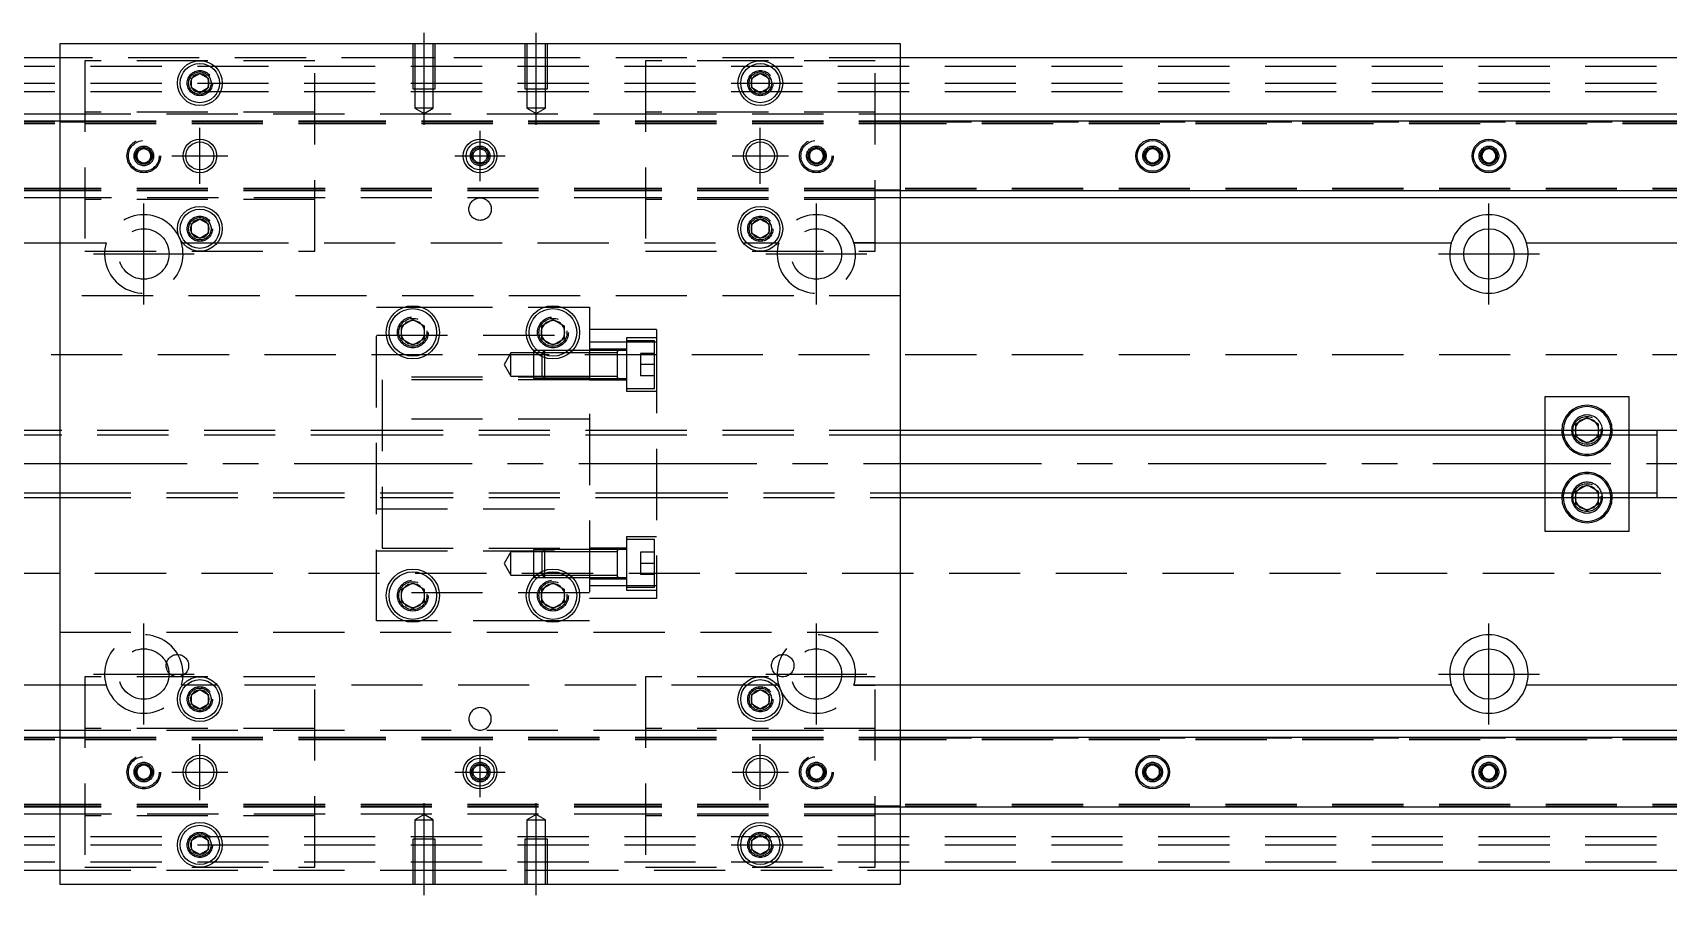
# Model space of a CAD drawing. Extents: x -10 to 727, y -273 to 77.
# Drawn here: x 180.2 to 472, y -77 to 77 of the extents above; entities that cross this region are included whole.
import ezdxf

# ---------------------------------------------------------------- set-up
doc = ezdxf.new("R2010")
doc.units = 0
doc.linetypes.add('CENTER', pattern=[50.8, 31.75, -6.35, 6.35, -6.35])
doc.linetypes.add('DASHED', pattern=[19.05, 12.7, -6.35])
doc.layers.get('0').update_dxf_attribs({"linetype": 'CONTINUOUS'})
doc.layers.add('CENTER', color=1, linetype='CENTER')

msp = doc.modelspace()

# ---------------------------------------------------------------- linework, layer by layer
at = {"color": 7, "linetype": 'CONTINUOUS'}
for p, q in [((335, 75), (185, 75)), ((185, 75), (185, -75)), ((335, -75), (335, 75)), ((185, 72.5), (0, 72.5)), ((520, 72.5), (335, 72.5)), ((208.5, 68.866026), (210, 69.73205)), ((208.5, 67.133974), (208.5, 68.866026)), ((210, 66.26795), (208.5, 67.133974)), ((210, 69.73205), (211.5, 68.866026)), ((211.5, 67.133974), (210, 66.26795)), ((211.5, 68.866026), (211.5, 67.133974)), ((308.5, 68.866026), (310, 69.73205)), ((308.5, 67.133974), (308.5, 68.866026)), ((310, 66.26795), (308.5, 67.133974)), ((310, 69.73205), (311.5, 68.866026)), ((311.5, 67.133974), (310, 66.26795)), ((311.5, 68.866026), (311.5, 67.133974)), ((0, 62.5), (185, 62.5)), ((335, 62.5), (520, 62.5)), ((0, 61.247728), (185, 61.247728)), ((335, 61.247728), (520, 61.247728)), ((378.75, 55.721688), (380, 56.443376)), ((378.75, 54.278312), (378.75, 55.721688)), ((380, 56.443376), (381.25, 55.721688)), ((381.25, 55.721688), (381.25, 54.278312)), ((438.75, 55.721688), (440, 56.443376)), ((438.75, 54.278312), (438.75, 55.721688)), ((440, 56.443376), (441.25, 55.721688)), ((441.25, 55.721688), (441.25, 54.278312)), ((380, 53.556624), (378.75, 54.278312)), ((381.25, 54.278312), (380, 53.556624)), ((440, 53.556624), (438.75, 54.278312)), ((441.25, 54.278312), (440, 53.556624)), ((185, 48.752272), (0, 48.752272)), ((185, 47.5), (0, 47.5)), ((520, 48.752272), (335, 48.752272)), ((520, 47.5), (335, 47.5)), ((208.5, 42.866026), (210, 43.73205)), ((208.5, 41.133974), (208.5, 42.866026)), ((210, 40.26795), (208.5, 41.133974)), ((210, 43.73205), (211.5, 42.866026)), ((211.5, 41.133974), (210, 40.26795)), ((211.5, 42.866026), (211.5, 41.133974)), ((308.5, 42.866026), (310, 43.73205)), ((308.5, 41.133974), (308.5, 42.866026)), ((310, 40.26795), (308.5, 41.133974)), ((310, 43.73205), (311.5, 42.866026)), ((311.5, 41.133974), (310, 40.26795)), ((311.5, 42.866026), (311.5, 41.133974)), ((86.708204, 39.5), (185, 39.5)), ((335, 39.5), (433.291796, 39.5)), ((446.708204, 39.5), (520, 39.5)), ((246, 24.6547), (248, 25.809402)), ((246, 22.3453), (246, 24.6547)), ((248, 25.809402), (250, 24.6547)), ((250, 24.6547), (250, 22.3453)), ((271, 24.6547), (273, 25.809402)), ((271, 22.3453), (271, 24.6547)), ((273, 25.809402), (275, 24.6547)), ((275, 24.6547), (275, 22.3453)), ((248, 21.190598), (246, 22.3453)), ((250, 22.3453), (248, 21.190598)), ((273, 21.190598), (271, 22.3453)), ((275, 22.3453), (273, 21.190598)), ((465, 12), (450, 12)), ((450, 12), (450, 6)), ((465, 6), (465, 12)), ((185, 6), (60.5, 6)), ((470, 6), (335, 6)), ((455.5, 7.1547), (457.5, 8.309402)), ((455.5, 6), (455.5, 7.1547)), ((457.5, 8.309402), (459.5, 7.1547)), ((459.5, 7.1547), (459.5, 6)), ((470, 6), (469.995, 6)), ((470, -6.000006), (470, 6.000006)), ((470, 5.125), (470, 6.000006)), ((470, -5.999164), (470, 6)), ((470.005, 6), (470, 6)), ((475, 6), (470, 6)), ((470, -5.125), (470, 5.125)), ((470, -6.000006), (470, -5.125)), ((60.5, -6), (185, -6)), ((335, -6), (470, -6)), ((450, -6), (450, -12)), ((455.5, -7.1547), (455.5, -6)), ((457.5, -8.309402), (455.5, -7.1547)), ((459.5, -7.1547), (457.5, -8.309402)), ((459.5, -6), (459.5, -7.1547)), ((465, -12), (465, -6)), ((469.995, -6), (470, -6)), ((470, -6), (470, -5.999164)), ((470, -6), (470.005, -6)), ((470, -6), (475, -6)), ((450, -12), (465, -12)), ((246, -22.3453), (248, -21.190598)), ((246, -24.6547), (246, -22.3453)), ((248, -21.190598), (250, -22.3453)), ((250, -22.3453), (250, -24.6547)), ((271, -22.3453), (273, -21.190598)), ((271, -24.6547), (271, -22.3453)), ((273, -21.190598), (275, -22.3453)), ((275, -22.3453), (275, -24.6547)), ((248, -25.809402), (246, -24.6547)), ((250, -24.6547), (248, -25.809402)), ((273, -25.809402), (271, -24.6547)), ((275, -24.6547), (273, -25.809402)), ((185, -39.5), (86.708204, -39.5)), ((208.5, -41.133974), (210, -40.26795)), ((210, -40.26795), (211.5, -41.133974)), ((308.5, -41.133974), (310, -40.26795)), ((310, -40.26795), (311.5, -41.133974)), ((433.291796, -39.5), (335, -39.5)), ((520, -39.5), (446.708204, -39.5)), ((208.5, -42.866026), (208.5, -41.133974)), ((210, -43.73205), (208.5, -42.866026)), ((211.5, -42.866026), (210, -43.73205)), ((211.5, -41.133974), (211.5, -42.866026)), ((308.5, -42.866026), (308.5, -41.133974)), ((310, -43.73205), (308.5, -42.866026)), ((311.5, -42.866026), (310, -43.73205)), ((311.5, -41.133974), (311.5, -42.866026)), ((0, -47.5), (185, -47.5)), ((0, -48.752272), (185, -48.752272)), ((335, -47.5), (520, -47.5)), ((335, -48.752272), (520, -48.752272)), ((378.75, -54.278312), (380, -53.556624)), ((378.75, -55.721688), (378.75, -54.278312)), ((380, -53.556624), (381.25, -54.278312)), ((381.25, -54.278312), (381.25, -55.721688)), ((438.75, -54.278312), (440, -53.556624)), ((438.75, -55.721688), (438.75, -54.278312)), ((440, -53.556624), (441.25, -54.278312)), ((441.25, -54.278312), (441.25, -55.721688)), ((380, -56.443376), (378.75, -55.721688)), ((381.25, -55.721688), (380, -56.443376)), ((440, -56.443376), (438.75, -55.721688)), ((441.25, -55.721688), (440, -56.443376)), ((185, -61.247728), (0, -61.247728)), ((520, -61.247728), (335, -61.247728)), ((185, -62.5), (0, -62.5)), ((520, -62.5), (335, -62.5)), ((208.5, -67.133974), (210, -66.26795)), ((210, -66.26795), (211.5, -67.133974)), ((308.5, -67.133974), (310, -66.26795)), ((310, -66.26795), (311.5, -67.133974)), ((208.5, -68.866026), (208.5, -67.133974)), ((210, -69.73205), (208.5, -68.866026)), ((211.5, -68.866026), (210, -69.73205)), ((211.5, -67.133974), (211.5, -68.866026)), ((308.5, -68.866026), (308.5, -67.133974)), ((310, -69.73205), (308.5, -68.866026)), ((311.5, -68.866026), (310, -69.73205)), ((311.5, -67.133974), (311.5, -68.866026)), ((0, -72.5), (185, -72.5)), ((335, -72.5), (520, -72.5)), ((185, -75), (335, -75))]:
    msp.add_line(p, q, dxfattribs=at)
at = {"color": 3, "linetype": 'DASHED'}
for p, q in [((248.000006, 75), (248.000006, 67)), ((248.35, 75), (248.35, 67)), ((251.65, 67), (251.65, 75)), ((251.999994, 67), (251.999994, 75)), ((268.000006, 75), (268.000006, 67)), ((268.35, 75), (268.35, 67)), ((271.65, 67), (271.65, 75)), ((271.999994, 67), (271.999994, 75)), ((0, 71), (520, 71)), ((248.000006, 72.5), (185, 72.5)), ((230.5, 72), (189.5, 72)), ((189.5, 72), (189.5, 38)), ((230.5, 38), (230.5, 72)), ((251.999994, 72.5), (248.000006, 72.5)), ((268.000006, 72.5), (251.999994, 72.5)), ((271.999994, 72.5), (268.000006, 72.5)), ((335, 72.5), (271.999994, 72.5)), ((289.5, 72), (289.5, 38)), ((330.5, 72), (289.5, 72)), ((330.5, 38), (330.5, 72)), ((0, 68), (520, 68)), ((211.973226, 68.326156), (212, 68)), ((311.973226, 68.326156), (312, 68)), ((0, 66.5), (520, 66.5)), ((248.000006, 67), (251.999994, 67)), ((248.35, 67), (248.35, 63.5)), ((251.65, 63.5), (251.65, 67)), ((268.000006, 67), (271.999994, 67)), ((268.35, 67), (268.35, 63.5)), ((271.65, 63.5), (271.65, 67)), ((185, 62.5), (289.5, 62.5)), ((230.5, 62.8), (189.5, 62.8)), ((251.65, 63.5), (248.35, 63.5)), ((248.35, 63.5), (250, 62.547372)), ((250, 62.547372), (251.65, 63.5)), ((271.65, 63.5), (268.35, 63.5)), ((268.35, 63.5), (270, 62.547372)), ((270, 62.547372), (271.65, 63.5)), ((330.5, 62.8), (289.5, 62.8)), ((289.5, 62.5), (330.5, 62.5)), ((330.5, 62.5), (335, 62.5)), ((0, 61.1147), (185, 61.1147)), ((0, 61.1), (189.5, 61.1)), ((0, 60.8), (189.5, 60.8)), ((185, 61.247728), (189.5, 61.247728)), ((185, 61.1147), (189.5, 61.1147)), ((189.5, 61.247728), (230.5, 61.247728)), ((189.5, 61.1147), (230.5, 61.1147)), ((189.5, 61.1), (230.5, 61.1)), ((189.5, 61.1), (230.5, 61.1)), ((189.5, 60.8), (230.5, 60.8)), ((189.5, 60.8), (230.5, 60.8)), ((230.5, 61.247728), (289.5, 61.247728)), ((230.5, 61.1147), (289.5, 61.1147)), ((230.5, 61.1), (289.5, 61.1)), ((230.5, 60.8), (289.5, 60.8)), ((289.5, 61.247728), (330.5, 61.247728)), ((289.5, 61.1147), (330.5, 61.1147)), ((289.5, 61.1), (330.5, 61.1)), ((289.5, 60.8), (330.5, 60.8)), ((330.5, 61.247728), (335, 61.247728)), ((330.5, 61.1147), (335, 61.1147)), ((330.5, 61.1), (520, 61.1)), ((330.5, 60.8), (520, 60.8)), ((335, 61.1147), (520, 61.1147)), ((198.75, 55.721688), (200, 56.443376)), ((198.75, 54.278312), (198.75, 55.721688)), ((200, 56.443376), (201.25, 55.721688)), ((201.25, 55.721688), (201.25, 54.278312)), ((318.75, 55.721688), (320, 56.443376)), ((318.75, 54.278312), (318.75, 55.721688)), ((320, 56.443376), (321.25, 55.721688)), ((321.25, 55.721688), (321.25, 54.278312)), ((198.5, 55), (198.52041, 55.24661)), ((200, 53.556624), (198.75, 54.278312)), ((201.25, 54.278312), (200, 53.556624)), ((320, 53.556624), (318.75, 54.278312)), ((321.25, 54.278312), (320, 53.556624)), ((321.477374, 55.25955), (321.5, 55)), ((381.477374, 55.25955), (381.5, 55)), ((438.5, 55), (438.52041, 55.24661)), ((189.5, 49.2), (0, 49.2)), ((189.5, 48.9), (0, 48.9)), ((185, 48.8853), (0, 48.8853)), ((189.5, 48.8853), (185, 48.8853)), ((189.5, 48.752272), (185, 48.752272)), ((289.5, 47.5), (185, 47.5)), ((230.5, 49.2), (189.5, 49.2)), ((230.5, 48.9), (189.5, 48.9)), ((230.5, 48.8853), (189.5, 48.8853)), ((230.5, 48.752272), (189.5, 48.752272)), ((230.5, 47.2), (189.5, 47.2)), ((289.5, 49.2), (230.5, 49.2)), ((289.5, 48.9), (230.5, 48.9)), ((289.5, 48.8853), (230.5, 48.8853)), ((289.5, 48.752272), (230.5, 48.752272)), ((330.5, 49.2), (289.5, 49.2)), ((330.5, 48.9), (289.5, 48.9)), ((330.5, 48.8853), (289.5, 48.8853)), ((330.5, 48.752272), (289.5, 48.752272)), ((330.5, 47.5), (289.5, 47.5)), ((330.5, 47.2), (289.5, 47.2)), ((520, 49.2), (330.5, 49.2)), ((520, 48.9), (330.5, 48.9)), ((335, 48.8853), (330.5, 48.8853)), ((335, 48.752272), (330.5, 48.752272)), ((335, 47.5), (330.5, 47.5)), ((520, 48.8853), (335, 48.8853)), ((208, 42), (208.030168, 42.346066)), ((311.973226, 42.326156), (312, 42)), ((185, 39.5), (193.291796, 39.5)), ((189.5, 38), (230.5, 38)), ((206.708204, 39.5), (206.877502, 39.5)), ((206.877502, 39.5), (207.55051, 39.5)), ((207.55051, 39.5), (212.44949, 39.5)), ((212.44949, 39.5), (213.122498, 39.5)), ((213.122498, 39.5), (306.877502, 39.5)), ((289.5, 38), (330.5, 38)), ((306.877502, 39.5), (307.55051, 39.5)), ((307.55051, 39.5), (312.44949, 39.5)), ((312.44949, 39.5), (313.122498, 39.5)), ((313.122498, 39.5), (313.291796, 39.5)), ((330.5, 39.5), (326.708204, 39.5)), ((326.708204, 39.5), (335, 39.5)), ((326.708204, 39.5), (330.5, 39.5)), ((335, 30), (185, 30)), ((241.5, 28), (246.47931, 28)), ((241.5, -28), (241.5, 28)), ((246.47931, 28), (249.52069, 28)), ((249.52069, 28), (271.47931, 28)), ((271.47931, 28), (274.52069, 28)), ((274.52069, 28), (279.5, 28)), ((279.5, 28), (279.5, -28)), ((250.483582, 23.786038), (250.5, 23.5)), ((275.483582, 23.786038), (275.5, 23.5)), ((291.5, 24), (279.5, 24)), ((291.5, 24), (291.5, 21.748564)), ((241.5, 23), (279.5, 23)), ((291.5, 21.748564), (279.5, 21.748564)), ((286.1, 20.50352), (279.5, 20.50352)), ((286.1, 22.50352), (286.1, 13.00352)), ((291.5, 22.50352), (286.1, 22.50352)), ((291.1, 22.00352), (286.1, 22.00352)), ((291.1, 13.50352), (291.1, 22.00352)), ((291.5, 21.748564), (291.5, -21.748564)), ((520, 19.5), (76.969694, 19.5)), ((265.5, 19.85352), (264.287564, 17.75352)), ((264.287564, 17.75352), (265.5, 15.65352)), ((265.5, 15.65352), (265.5, 19.85352)), ((269.5, 19.85352), (265.5, 19.85352)), ((269.5, 20.253516), (269.5, 15.253526)), ((269.532604, 20.253516), (269.5, 20.253516)), ((271.1, 19.85352), (269.5, 19.85352)), ((270.25722, 20.253516), (269.532604, 20.253516)), ((271.5, 20.253518), (270.25722, 20.253516)), ((271.5, 20.25352), (271.1, 19.85352)), ((271.1, 19.698356), (271.1, 19.85352)), ((275.183046, 19.85352), (271.1, 19.85352)), ((271.1, 19.146554), (271.1, 19.698356)), ((271.1, 15.65352), (271.1, 19.146554)), ((271.5, 20.25352), (271.5, 19.523506)), ((275.742786, 20.25352), (271.5, 20.25352)), ((275.74278, 20.253516), (271.5, 20.253518)), ((271.5, 19.523506), (271.5, 18.99306)), ((271.5, 18.99306), (271.5, 15.25352)), ((276.04396, 19.85352), (275.183046, 19.85352)), ((276.467396, 20.253516), (275.74278, 20.253516)), ((276.467402, 20.25352), (275.742786, 20.25352)), ((279.5, 19.85352), (276.04396, 19.85352)), ((279.5, 20.253516), (276.467396, 20.253516)), ((279.5, 20.25352), (276.467402, 20.25352)), ((284.505, 20.25352), (279.5, 20.25352)), ((284.5, 19.85352), (279.5, 19.85352)), ((286.1, 20.25352), (284.495, 20.25352)), ((284.5, 15.253516), (284.5, 20.253526)), ((284.5, 15.253516), (284.5, 20.253526)), ((284.5, 19.996122), (284.5, 20.25352)), ((284.5, 20.25352), (284.5, 19.996072)), ((284.5, 15.51097), (284.5, 19.996122)), ((288.6, 19.75352), (288.6, 17.75352)), ((291.1, 19.75352), (288.6, 19.75352)), ((288.6, 17.75352), (288.6, 15.75352)), ((291.1, 17.75352), (288.6, 17.75352)), ((279.5, 15.5), (241.5, 15.5)), ((242.5, 15), (242.5, -15)), ((279.5, 15), (242.5, 15)), ((265.5, 15.65352), (269.5, 15.65352)), ((269.5, 15.65352), (271.1, 15.65352)), ((269.5, 15.253526), (271.5, 15.253524)), ((271.1, 15.65352), (279.5, 15.65352)), ((271.1, 15.65352), (271.5, 15.25352)), ((271.5, 15.253524), (279.5, 15.253526)), ((271.5, 15.25352), (279.5, 15.25352)), ((279.5, 15.65352), (284.5, 15.65352)), ((279.5, 15.25352), (284.505, 15.25352)), ((279.5, 15.00352), (286.1, 15.00352)), ((284.495, 15.25352), (286.1, 15.25352)), ((284.5, 15.510988), (284.5, 15.25352)), ((284.5, 15.25352), (284.5, 15.51097)), ((291.1, 15.75352), (288.6, 15.75352)), ((286.1, 13.50352), (291.1, 13.50352)), ((286.1, 13.00352), (291.5, 13.00352)), ((242.5, 6), (185, 6)), ((279.5, 8), (241.5, 8)), ((291.5, 6), (242.5, 6)), ((335, 6), (291.5, 6)), ((450, 6), (450, 5.125)), ((455.5, 5.125), (455.5, 6)), ((459.5, 6), (459.5, 5.125)), ((459.983582, 6.286038), (460, 6)), ((465, 5.125), (465, 6)), ((242.5, 5.125), (185, 5.125)), ((291.5, 5.125), (242.5, 5.125)), ((335, 5.125), (291.5, 5.125)), ((450, 5.125), (450, -5.125)), ((455.5, 4.8453), (455.5, 5.125)), ((457.5, 3.690598), (455.5, 4.8453)), ((459.5, 4.8453), (457.5, 3.690598)), ((459.5, 5.125), (459.5, 4.8453)), ((465, -5.125), (465, 5.125)), ((185, -5.125), (242.5, -5.125)), ((242.5, -5.125), (291.5, -5.125)), ((291.5, -5.125), (335, -5.125)), ((450, -5.125), (450, -6)), ((455.5, -4.8453), (457.5, -3.690598)), ((455.5, -5.125), (455.5, -4.8453)), ((455.5, -6), (455.5, -5.125)), ((457.5, -3.690598), (459.5, -4.8453)), ((459.5, -4.8453), (459.5, -5.125)), ((459.5, -5.125), (459.5, -6)), ((459.983582, -5.713962), (460, -6)), ((465, -6), (465, -5.125)), ((185, -6), (242.5, -6)), ((241.5, -8), (279.5, -8)), ((242.5, -6), (291.5, -6)), ((291.5, -6), (335, -6)), ((286.1, -13.00352), (286.1, -22.50352)), ((291.5, -13.00352), (286.1, -13.00352)), ((291.1, -13.50352), (286.1, -13.50352)), ((291.1, -22.00352), (291.1, -13.50352)), ((241.5, -15.5), (279.5, -15.5)), ((242.5, -15), (279.5, -15)), ((265.5, -15.65352), (264.287564, -17.75352)), ((265.5, -19.85352), (265.5, -15.65352)), ((269.5, -15.65352), (265.5, -15.65352)), ((269.5, -15.253526), (269.5, -20.253516)), ((271.499994, -15.253526), (269.5, -15.253526)), ((271.1, -15.65352), (269.5, -15.65352)), ((271.5, -15.25352), (271.1, -15.65352)), ((271.1, -19.146554), (271.1, -15.65352)), ((279.5, -15.65352), (271.1, -15.65352)), ((279.5, -15.253526), (271.499994, -15.253526)), ((271.5, -15.25352), (271.5, -18.99306)), ((279.5, -15.25352), (271.5, -15.25352)), ((286.1, -15.00352), (279.5, -15.00352)), ((284.505, -15.25352), (279.5, -15.25352)), ((284.5, -15.65352), (279.5, -15.65352)), ((286.1, -15.25352), (284.495, -15.25352)), ((284.5, -20.253526), (284.5, -15.253516)), ((284.5, -20.253526), (284.5, -15.253516)), ((284.5, -15.51092), (284.5, -15.25352)), ((284.5, -15.25352), (284.5, -15.51097)), ((284.5, -19.996072), (284.5, -15.51092)), ((288.6, -15.75352), (288.6, -17.75352)), ((291.1, -15.75352), (288.6, -15.75352)), ((76.969694, -19.5), (520, -19.5)), ((264.287564, -17.75352), (265.5, -19.85352)), ((265.5, -19.85352), (269.5, -19.85352)), ((269.5, -19.85352), (271.1, -19.85352)), ((269.5, -20.253516), (269.532604, -20.253516)), ((269.532604, -20.253516), (270.25722, -20.253516)), ((270.25722, -20.253516), (271.499994, -20.253516)), ((271.1, -19.698356), (271.1, -19.146554)), ((271.1, -19.85352), (271.1, -19.698356)), ((271.1, -19.85352), (275.183046, -19.85352)), ((271.1, -19.85352), (271.5, -20.25352)), ((271.499994, -20.253516), (275.74278, -20.253516)), ((271.5, -18.99306), (271.5, -19.523506)), ((271.5, -19.523506), (271.5, -20.25352)), ((271.5, -20.25352), (275.742786, -20.25352)), ((275.183046, -19.85352), (276.04396, -19.85352)), ((275.74278, -20.253516), (276.467396, -20.253516)), ((275.742786, -20.25352), (276.467402, -20.25352)), ((276.04396, -19.85352), (279.5, -19.85352)), ((276.467396, -20.253516), (279.5, -20.253516)), ((276.467402, -20.25352), (279.5, -20.25352)), ((279.5, -19.85352), (284.5, -19.85352)), ((279.5, -20.25352), (284.505, -20.25352)), ((284.495, -20.25352), (286.1, -20.25352)), ((284.5, -19.996054), (284.5, -20.25352)), ((284.5, -20.25352), (284.5, -19.996072)), ((288.6, -17.75352), (288.6, -19.75352)), ((291.1, -17.75352), (288.6, -17.75352)), ((291.1, -19.75352), (288.6, -19.75352)), ((279.5, -23), (241.5, -23)), ((250.483582, -23.213962), (250.5, -23.5)), ((275.483582, -23.213962), (275.5, -23.5)), ((279.5, -20.50352), (286.1, -20.50352)), ((291.5, -21.748564), (279.5, -21.748564)), ((286.1, -22.00352), (291.1, -22.00352)), ((286.1, -22.50352), (291.5, -22.50352)), ((291.5, -21.748564), (291.5, -24)), ((291.5, -24), (279.5, -24)), ((246.47931, -28), (241.5, -28)), ((249.52069, -28), (246.47931, -28)), ((271.47931, -28), (249.52069, -28)), ((274.52069, -28), (271.47931, -28)), ((279.5, -28), (274.52069, -28)), ((185, -30), (335, -30)), ((193.291796, -39.5), (185, -39.5)), ((230.5, -38), (189.5, -38)), ((189.5, -38), (189.5, -72)), ((206.877502, -39.5), (206.708204, -39.5)), ((207.55051, -39.5), (206.877502, -39.5)), ((212.44949, -39.5), (207.55051, -39.5)), ((213.122498, -39.5), (212.44949, -39.5)), ((306.877502, -39.5), (213.122498, -39.5)), ((230.5, -72), (230.5, -38)), ((289.5, -38), (289.5, -72)), ((330.5, -38), (289.5, -38)), ((307.55051, -39.5), (306.877502, -39.5)), ((312.44949, -39.5), (307.55051, -39.5)), ((313.122498, -39.5), (312.44949, -39.5)), ((313.291796, -39.5), (313.122498, -39.5)), ((335, -39.5), (326.708204, -39.5)), ((330.5, -39.5), (326.708204, -39.5)), ((326.708204, -39.5), (330.5, -39.5)), ((330.5, -72), (330.5, -38)), ((211.973226, -41.673844), (212, -42)), ((311.973226, -41.673844), (312, -42)), ((0, -48.8853), (185, -48.8853)), ((0, -48.9), (189.5, -48.9)), ((0, -49.2), (189.5, -49.2)), ((185, -47.5), (289.5, -47.5)), ((185, -48.752272), (189.5, -48.752272)), ((185, -48.8853), (189.5, -48.8853)), ((230.5, -47.2), (189.5, -47.2)), ((189.5, -48.752272), (230.5, -48.752272)), ((189.5, -48.8853), (230.5, -48.8853)), ((189.5, -48.9), (230.5, -48.9)), ((189.5, -49.2), (230.5, -49.2)), ((230.5, -48.752272), (289.5, -48.752272)), ((230.5, -48.8853), (289.5, -48.8853)), ((230.5, -48.9), (289.5, -48.9)), ((230.5, -49.2), (289.5, -49.2)), ((330.5, -47.2), (289.5, -47.2)), ((289.5, -47.5), (330.5, -47.5)), ((289.5, -48.752272), (330.5, -48.752272)), ((289.5, -48.8853), (330.5, -48.8853)), ((289.5, -48.9), (330.5, -48.9)), ((289.5, -49.2), (330.5, -49.2)), ((330.5, -47.5), (335, -47.5)), ((330.5, -48.752272), (335, -48.752272)), ((330.5, -48.8853), (335, -48.8853)), ((330.5, -48.9), (520, -48.9)), ((330.5, -49.2), (520, -49.2)), ((335, -48.8853), (520, -48.8853)), ((198.5, -55), (198.52041, -54.75339)), ((198.75, -54.278312), (200, -53.556624)), ((198.75, -55.721688), (198.75, -54.278312)), ((200, -53.556624), (201.25, -54.278312)), ((201.25, -54.278312), (201.25, -55.721688)), ((318.75, -54.278312), (320, -53.556624)), ((318.75, -55.721688), (318.75, -54.278312)), ((320, -53.556624), (321.25, -54.278312)), ((321.25, -54.278312), (321.25, -55.721688)), ((321.477374, -54.74045), (321.5, -55)), ((381.477374, -54.74045), (381.5, -55)), ((441.477374, -54.74045), (441.5, -55)), ((200, -56.443376), (198.75, -55.721688)), ((201.25, -55.721688), (200, -56.443376)), ((320, -56.443376), (318.75, -55.721688)), ((321.25, -55.721688), (320, -56.443376)), ((189.5, -60.8), (0, -60.8)), ((189.5, -61.1), (0, -61.1)), ((185, -61.1147), (0, -61.1147)), ((189.5, -61.1147), (185, -61.1147)), ((189.5, -61.247728), (185, -61.247728)), ((230.5, -60.8), (189.5, -60.8)), ((230.5, -60.8), (189.5, -60.8)), ((230.5, -61.1), (189.5, -61.1)), ((230.5, -61.1), (189.5, -61.1)), ((230.5, -61.1147), (189.5, -61.1147)), ((230.5, -61.247728), (189.5, -61.247728)), ((289.5, -60.8), (230.5, -60.8)), ((289.5, -61.1), (230.5, -61.1)), ((289.5, -61.1147), (230.5, -61.1147)), ((289.5, -61.247728), (230.5, -61.247728)), ((330.5, -60.8), (289.5, -60.8)), ((330.5, -61.1), (289.5, -61.1)), ((330.5, -61.1147), (289.5, -61.1147)), ((330.5, -61.247728), (289.5, -61.247728)), ((520, -60.8), (330.5, -60.8)), ((520, -61.1), (330.5, -61.1)), ((335, -61.1147), (330.5, -61.1147)), ((335, -61.247728), (330.5, -61.247728)), ((520, -61.1147), (335, -61.1147)), ((289.5, -62.5), (185, -62.5)), ((230.5, -62.8), (189.5, -62.8)), ((250, -62.547372), (248.35, -63.5)), ((248.35, -63.5), (250, -63.5)), ((248.35, -63.5), (248.35, -67)), ((251.65, -63.5), (250, -62.547372)), ((250, -63.5), (251.65, -63.5)), ((251.65, -67), (251.65, -63.5)), ((270, -62.547372), (268.35, -63.5)), ((268.35, -63.5), (270, -63.5)), ((268.35, -63.5), (268.35, -67)), ((271.65, -63.5), (270, -62.547372)), ((270, -63.5), (271.65, -63.5)), ((271.65, -67), (271.65, -63.5)), ((330.5, -62.5), (289.5, -62.5)), ((330.5, -62.8), (289.5, -62.8)), ((335, -62.5), (330.5, -62.5)), ((0, -66.5), (520, -66.5)), ((251.999994, -67), (248.000006, -67)), ((248.000006, -67), (248.000006, -75)), ((248.35, -67), (248.35, -75)), ((251.65, -75), (251.65, -67)), ((251.999994, -75), (251.999994, -67)), ((271.999994, -67), (268.000006, -67)), ((268.000006, -67), (268.000006, -75)), ((268.35, -67), (268.35, -75)), ((271.65, -75), (271.65, -67)), ((271.999994, -75), (271.999994, -67)), ((0, -68), (520, -68)), ((211.973226, -67.673844), (212, -68)), ((311.973226, -67.673844), (312, -68)), ((0, -71), (520, -71)), ((185, -72.5), (248.000006, -72.5)), ((189.5, -72), (230.5, -72)), ((248.000006, -72.5), (251.999994, -72.5)), ((251.999994, -72.5), (268.000006, -72.5)), ((268.000006, -72.5), (271.999994, -72.5)), ((271.999994, -72.5), (335, -72.5)), ((289.5, -72), (330.5, -72))]:
    msp.add_line(p, q, dxfattribs=at)
at = {"color": 3, "linetype": 'CONTINUOUS'}
for p, q in [((185, 5.125), (60.5, 5.125)), ((470, 5.125), (335, 5.125)), ((60.5, -5.125), (185, -5.125)), ((335, -5.125), (470, -5.125))]:
    msp.add_line(p, q, dxfattribs=at)
at = {"color": 7, "linetype": 'CONTINUOUS'}
for centre, radius in [((210, 68), 4), ((210, 68), 3.5), ((310, 68), 4), ((310, 68), 3.5), ((210, 55), 2.5), ((260, 55), 3), ((260, 55), 2.5), ((310, 55), 2.5), ((380, 55), 3), ((380, 55), 2.75), ((440, 55), 3), ((440, 55), 2.75), ((210, 42), 4), ((210, 42), 3.5), ((310, 42), 4), ((310, 42), 3.5), ((440, 37.5), 4.5), ((248, 23.5), 4.75), ((248, 23.5), 4.25), ((273, 23.5), 4.75), ((273, 23.5), 4.25), ((248, -23.5), 4.75), ((248, -23.5), 4.25), ((273, -23.5), 4.75), ((273, -23.5), 4.25), ((440, -37.5), 4.5), ((210, -42), 4), ((210, -42), 3.5), ((310, -42), 4), ((310, -42), 3.5), ((210, -55), 2.5), ((260, -55), 3), ((260, -55), 2.5), ((310, -55), 2.5), ((380, -55), 3), ((380, -55), 2.75), ((440, -55), 3), ((440, -55), 2.75), ((210, -68), 4), ((310, -68), 4), ((210, -68), 3.5), ((310, -68), 3.5)]:
    msp.add_circle(centre, radius, dxfattribs=at)
at = {"color": 3, "linetype": 'DASHED'}
for centre, radius in [((210, 68), 2.25), ((310, 68), 2.25), ((210, 68), 2), ((310, 68), 2), ((200, 55), 3), ((200, 55), 2.75), ((200, 55), 1.75), ((200, 55), 1.5), ((260, 55), 1.75), ((260, 55), 1.5), ((260, 55), 1.25), ((320, 55), 3), ((320, 55), 2.75), ((320, 55), 1.75), ((320, 55), 1.5), ((380, 55), 1.75), ((380, 55), 1.5), ((440, 55), 1.75), ((440, 55), 1.5), ((260, 45.5), 2), ((210, 42), 2.25), ((210, 42), 2), ((310, 42), 2.25), ((310, 42), 2), ((200, 37.5), 4.5), ((320, 37.5), 4.5), ((248, 23.5), 2.75), ((248, 23.5), 2.5), ((273, 23.5), 2.75), ((273, 23.5), 2.5), ((457.5, 6), 2.5), ((457.5, -6), 2.5), ((248, -23.5), 2.75), ((248, -23.5), 2.5), ((273, -23.5), 2.75), ((273, -23.5), 2.5), ((200, -37.5), 4.5), ((206, -36), 2), ((314, -36), 2), ((320, -37.5), 4.5), ((210, -42), 2.25), ((210, -42), 2), ((310, -42), 2.25), ((310, -42), 2), ((200, -55), 3), ((200, -55), 2.75), ((320, -55), 3), ((320, -55), 2.75), ((200, -55), 1.75), ((200, -55), 1.5), ((260, -55), 1.75), ((260, -55), 1.5), ((260, -55), 1.25), ((320, -55), 1.75), ((320, -55), 1.5), ((380, -55), 1.75), ((380, -55), 1.5), ((440, -55), 1.75), ((440, -55), 1.5), ((210, -68), 2.25), ((210, -68), 2), ((310, -68), 2.25), ((310, -68), 2)]:
    msp.add_circle(centre, radius, dxfattribs=at)
at = {"color": 3, "linetype": 'CONTINUOUS'}
for centre in [(210, 55), (310, 55), (210, -55), (310, -55)]:
    msp.add_circle(centre, 3, dxfattribs=at)
at = {"color": 7, "linetype": 'CONTINUOUS'}
for centre, radius, start, end in [((210, 68), 1.65, 155.380023, 180), ((210, 68), 1.65, 180, 204.619977), ((210, 68), 1.65, 144.619977, 155.380023), ((210, 68), 1.65, 204.619977, 215.380023), ((210, 68), 1.65, 95.380023, 144.619977), ((210, 68), 1.65, 84.619977, 95.380023), ((210, 68), 1.65, 35.380023, 84.619977), ((210, 68), 1.65, 24.619977, 35.380023), ((210, 68), 1.65, 324.619977, 335.380023), ((210, 68), 1.65, 335.380023, 24.619977), ((310, 68), 1.65, 155.380023, 180), ((310, 68), 1.65, 180, 204.619977), ((310, 68), 1.65, 144.619977, 155.380023), ((310, 68), 1.65, 204.619977, 215.380023), ((310, 68), 1.65, 95.380023, 144.619977), ((310, 68), 1.65, 84.619977, 95.380023), ((310, 68), 1.65, 35.380023, 84.619977), ((310, 68), 1.65, 24.619977, 35.380023), ((310, 68), 1.65, 324.619977, 335.380023), ((310, 68), 1.65, 335.380023, 24.619977), ((210, 68), 1.65, 215.380023, 264.619977), ((210, 68), 1.65, 264.619977, 275.380023), ((210, 68), 1.65, 275.380023, 324.619977), ((310, 68), 1.65, 215.380023, 264.619977), ((310, 68), 1.65, 264.619977, 275.380023), ((310, 68), 1.65, 275.380023, 324.619977), ((380, 55), 1.25, 120, 180), ((380, 55), 1.25, 60, 120), ((380, 55), 1.25, 0, 60), ((440, 55), 1.25, 120, 180), ((440, 55), 1.25, 60, 120), ((440, 55), 1.25, 0, 60), ((380, 55), 1.25, 180, 240), ((380, 55), 1.25, 240, 300), ((380, 55), 1.25, 300, 0), ((440, 55), 1.25, 180, 240), ((440, 55), 1.25, 240, 300), ((440, 55), 1.25, 300, 0), ((440, 37.5), 7, 16.60155, 163.39845), ((210, 42), 1.65, 155.380023, 180), ((210, 42), 1.65, 180, 204.619977), ((210, 42), 1.65, 144.619977, 155.380023), ((210, 42), 1.65, 204.619977, 215.380023), ((210, 42), 1.65, 95.380023, 144.619977), ((210, 42), 1.65, 215.380023, 264.619977), ((210, 42), 1.65, 84.619977, 95.380023), ((210, 42), 1.65, 35.380023, 84.619977), ((210, 42), 1.65, 275.380023, 324.619977), ((210, 42), 1.65, 24.619977, 35.380023), ((210, 42), 1.65, 324.619977, 335.380023), ((210, 42), 1.65, 335.380023, 24.619977), ((310, 42), 1.65, 155.380023, 180), ((310, 42), 1.65, 180, 204.619977), ((310, 42), 1.65, 144.619977, 155.380023), ((310, 42), 1.65, 204.619977, 215.380023), ((310, 42), 1.65, 95.380023, 144.619977), ((310, 42), 1.65, 215.380023, 264.619977), ((310, 42), 1.65, 84.619977, 95.380023), ((310, 42), 1.65, 35.380023, 84.619977), ((310, 42), 1.65, 275.380023, 324.619977), ((310, 42), 1.65, 24.619977, 35.380023), ((310, 42), 1.65, 324.619977, 335.380023), ((310, 42), 1.65, 335.380023, 24.619977), ((210, 42), 1.65, 264.619977, 275.380023), ((310, 42), 1.65, 264.619977, 275.380023), ((440, 37.5), 7, 163.39845, 16.60155), ((248, 23.5), 2.1, 162.24721, 180), ((248, 23.5), 2.1, 180, 197.75279), ((248, 23.5), 2.1, 137.75279, 162.24721), ((248, 23.5), 2.1, 102.24721, 137.75279), ((248, 23.5), 2.1, 77.75279, 102.24721), ((248, 23.5), 2.1, 42.24721, 77.75279), ((248, 23.5), 2.1, 17.75279, 42.24721), ((248, 23.5), 2.1, 342.24721, 17.75279), ((273, 23.5), 2.1, 162.24721, 180), ((273, 23.5), 2.1, 180, 197.75279), ((273, 23.5), 2.1, 137.75279, 162.24721), ((273, 23.5), 2.1, 102.24721, 137.75279), ((273, 23.5), 2.1, 77.75279, 102.24721), ((273, 23.5), 2.1, 42.24721, 77.75279), ((273, 23.5), 2.1, 17.75279, 42.24721), ((273, 23.5), 2.1, 342.24721, 17.75279), ((248, 23.5), 2.1, 197.75279, 222.24721), ((248, 23.5), 2.1, 222.24721, 257.75279), ((248, 23.5), 2.1, 257.75279, 282.24721), ((248, 23.5), 2.1, 282.24721, 317.75279), ((248, 23.5), 2.1, 317.75279, 342.24721), ((273, 23.5), 2.1, 197.75279, 222.24721), ((273, 23.5), 2.1, 222.24721, 257.75279), ((273, 23.5), 2.1, 257.75279, 282.24721), ((273, 23.5), 2.1, 282.24721, 317.75279), ((273, 23.5), 2.1, 317.75279, 342.24721), ((457.5, 6), 4.5, 0, 180), ((457.5, 6), 4.25, 0, 180), ((457.5, 6), 2.1, 162.24721, 180), ((457.5, 6), 2.1, 180, 197.75279), ((457.5, 6), 2.1, 137.75279, 162.24721), ((457.5, 6), 2.1, 102.24721, 137.75279), ((457.5, 6), 2.1, 77.75279, 102.24721), ((457.5, 6), 2.1, 42.24721, 77.75279), ((457.5, 6), 2.1, 17.75279, 42.24721), ((457.5, 6), 2.1, 0, 17.75279), ((457.5, 6), 2.1, 342.24721, 0), ((457.5, 6), 2.1, 197.75279, 204.624318), ((457.5, 6), 2.1, 204.624318, 222.24721), ((457.5, 6), 2.1, 222.24721, 257.75279), ((457.5, 6), 2.1, 257.75279, 282.24721), ((457.5, 6), 2.1, 282.24721, 317.75279), ((457.5, 6), 2.1, 317.75279, 335.375682), ((457.5, 6), 2.1, 335.375682, 342.24721), ((457.5, -6), 2.1, 162.24721, 180), ((457.5, -6), 2.1, 155.375682, 162.24721), ((457.5, -6), 2.1, 137.75279, 155.375682), ((457.5, -6), 2.1, 102.24721, 137.75279), ((457.5, -6), 2.1, 77.75279, 102.24721), ((457.5, -6), 2.1, 42.24721, 77.75279), ((457.5, -6), 2.1, 24.624318, 42.24721), ((457.5, -6), 2.1, 17.75279, 24.624318), ((457.5, -6), 2.1, 0, 17.75279), ((457.5, -6), 4.5, 180, 0), ((457.5, -6), 4.25, 180, 0), ((457.5, -6), 2.1, 180, 197.75279), ((457.5, -6), 2.1, 197.75279, 222.24721), ((457.5, -6), 2.1, 222.24721, 257.75279), ((457.5, -6), 2.1, 257.75279, 282.24721), ((457.5, -6), 2.1, 282.24721, 317.75279), ((457.5, -6), 2.1, 317.75279, 342.24721), ((457.5, -6), 2.1, 342.24721, 0), ((248, -23.5), 2.1, 162.24721, 180), ((248, -23.5), 2.1, 137.75279, 162.24721), ((248, -23.5), 2.1, 102.24721, 137.75279), ((248, -23.5), 2.1, 77.75279, 102.24721), ((248, -23.5), 2.1, 42.24721, 77.75279), ((248, -23.5), 2.1, 17.75279, 42.24721), ((248, -23.5), 2.1, 342.24721, 17.75279), ((273, -23.5), 2.1, 162.24721, 180), ((273, -23.5), 2.1, 137.75279, 162.24721), ((273, -23.5), 2.1, 102.24721, 137.75279), ((273, -23.5), 2.1, 77.75279, 102.24721), ((273, -23.5), 2.1, 42.24721, 77.75279), ((273, -23.5), 2.1, 17.75279, 42.24721), ((273, -23.5), 2.1, 342.24721, 17.75279), ((248, -23.5), 2.1, 180, 197.75279), ((248, -23.5), 2.1, 197.75279, 222.24721), ((248, -23.5), 2.1, 222.24721, 257.75279), ((248, -23.5), 2.1, 257.75279, 282.24721), ((248, -23.5), 2.1, 282.24721, 317.75279), ((248, -23.5), 2.1, 317.75279, 342.24721), ((273, -23.5), 2.1, 180, 197.75279), ((273, -23.5), 2.1, 197.75279, 222.24721), ((273, -23.5), 2.1, 222.24721, 257.75279), ((273, -23.5), 2.1, 257.75279, 282.24721), ((273, -23.5), 2.1, 282.24721, 317.75279), ((273, -23.5), 2.1, 317.75279, 342.24721), ((440, -37.5), 7, 343.39845, 196.60155), ((210, -42), 1.65, 95.380023, 144.619977), ((210, -42), 1.65, 84.619977, 95.380023), ((210, -42), 1.65, 35.380023, 84.619977), ((310, -42), 1.65, 95.380023, 144.619977), ((310, -42), 1.65, 84.619977, 95.380023), ((310, -42), 1.65, 35.380023, 84.619977), ((440, -37.5), 7, 196.60155, 343.39845), ((210, -42), 1.65, 155.380023, 180), ((210, -42), 1.65, 180, 204.619977), ((210, -42), 1.65, 144.619977, 155.380023), ((210, -42), 1.65, 204.619977, 215.380023), ((210, -42), 1.65, 215.380023, 264.619977), ((210, -42), 1.65, 264.619977, 275.380023), ((210, -42), 1.65, 275.380023, 324.619977), ((210, -42), 1.65, 24.619977, 35.380023), ((210, -42), 1.65, 324.619977, 335.380023), ((210, -42), 1.65, 335.380023, 24.619977), ((310, -42), 1.65, 155.380023, 180), ((310, -42), 1.65, 180, 204.619977), ((310, -42), 1.65, 144.619977, 155.380023), ((310, -42), 1.65, 204.619977, 215.380023), ((310, -42), 1.65, 215.380023, 264.619977), ((310, -42), 1.65, 264.619977, 275.380023), ((310, -42), 1.65, 275.380023, 324.619977), ((310, -42), 1.65, 24.619977, 35.380023), ((310, -42), 1.65, 324.619977, 335.380023), ((310, -42), 1.65, 335.380023, 24.619977), ((380, -55), 1.25, 120, 180), ((380, -55), 1.25, 180, 240), ((380, -55), 1.25, 60, 120), ((380, -55), 1.25, 0, 60), ((380, -55), 1.25, 300, 0), ((440, -55), 1.25, 120, 180), ((440, -55), 1.25, 180, 240), ((440, -55), 1.25, 60, 120), ((440, -55), 1.25, 0, 60), ((440, -55), 1.25, 300, 0), ((380, -55), 1.25, 240, 300), ((440, -55), 1.25, 240, 300), ((210, -68), 1.65, 144.619977, 155.380023), ((210, -68), 1.65, 95.380023, 144.619977), ((210, -68), 1.65, 84.619977, 95.380023), ((210, -68), 1.65, 35.380023, 84.619977), ((210, -68), 1.65, 24.619977, 35.380023), ((310, -68), 1.65, 144.619977, 155.380023), ((310, -68), 1.65, 95.380023, 144.619977), ((310, -68), 1.65, 84.619977, 95.380023), ((310, -68), 1.65, 35.380023, 84.619977), ((310, -68), 1.65, 24.619977, 35.380023), ((210, -68), 1.65, 155.380023, 180), ((210, -68), 1.65, 180, 204.619977), ((210, -68), 1.65, 204.619977, 215.380023), ((210, -68), 1.65, 215.380023, 264.619977), ((210, -68), 1.65, 264.619977, 275.380023), ((210, -68), 1.65, 275.380023, 324.619977), ((210, -68), 1.65, 324.619977, 335.380023), ((210, -68), 1.65, 335.380023, 24.619977), ((310, -68), 1.65, 155.380023, 180), ((310, -68), 1.65, 180, 204.619977), ((310, -68), 1.65, 204.619977, 215.380023), ((310, -68), 1.65, 215.380023, 264.619977), ((310, -68), 1.65, 264.619977, 275.380023), ((310, -68), 1.65, 275.380023, 324.619977), ((310, -68), 1.65, 324.619977, 335.380023), ((310, -68), 1.65, 335.380023, 24.619977)]:
    msp.add_arc(centre, radius, start, end, dxfattribs=at)
at = {"color": 3, "linetype": 'DASHED'}
for centre, radius, start, end in [((200, 55), 1.25, 120, 180), ((200, 55), 1.25, 60, 120), ((200, 55), 1.25, 0, 60), ((320, 55), 1.25, 120, 180), ((320, 55), 1.25, 60, 120), ((320, 55), 1.25, 0, 60), ((200, 55), 1.25, 180, 240), ((200, 55), 1.25, 240, 300), ((200, 55), 1.25, 300, 0), ((320, 55), 1.25, 180, 240), ((320, 55), 1.25, 240, 300), ((320, 55), 1.25, 300, 0), ((200, 37.5), 7, 16.60155, 163.39845), ((320, 37.5), 7, 16.60155, 163.39845), ((200, 37.5), 7, 163.39845, 16.60155), ((320, 37.5), 7, 163.39845, 16.60155), ((457.5, 6), 4.5, 180, 191.212271), ((457.5, 6), 4.25, 180, 191.881156), ((457.5, 6), 2.75, 0, 180), ((457.5, 6), 2.75, 180, 198.553005), ((457.5, 6), 2.75, 341.446995, 0), ((457.5, 6), 4.25, 348.118844, 0), ((457.5, 6), 4.5, 348.787729, 0), ((457.5, 6), 4.5, 191.212271, 348.787729), ((457.5, 6), 4.25, 191.881156, 348.118844), ((457.5, 6), 2.75, 198.553005, 341.446995), ((457.5, -6), 4.5, 11.212271, 168.787729), ((457.5, -6), 4.25, 11.881156, 168.118844), ((457.5, -6), 4.5, 168.787729, 180), ((457.5, -6), 4.25, 168.118844, 180), ((457.5, -6), 2.75, 161.446995, 180), ((457.5, -6), 2.75, 18.553005, 161.446995), ((457.5, -6), 2.75, 0, 18.553005), ((457.5, -6), 4.25, 0, 11.881156), ((457.5, -6), 4.5, 0, 11.212271), ((457.5, -6), 2.75, 180, 0), ((200, -37.5), 7, 343.39845, 196.60155), ((320, -37.5), 7, 343.39845, 196.60155), ((200, -37.5), 7, 196.60155, 343.39845), ((320, -37.5), 7, 196.60155, 343.39845), ((260, -45.5), 2, 90, 270), ((260, -45.5), 2, 270, 90), ((200, -55), 1.25, 120, 180), ((200, -55), 1.25, 180, 240), ((200, -55), 1.25, 60, 120), ((200, -55), 1.25, 0, 60), ((200, -55), 1.25, 300, 0), ((320, -55), 1.25, 120, 180), ((320, -55), 1.25, 180, 240), ((320, -55), 1.25, 60, 120), ((320, -55), 1.25, 0, 60), ((320, -55), 1.25, 300, 0), ((200, -55), 1.25, 240, 300), ((320, -55), 1.25, 240, 300)]:
    msp.add_arc(centre, radius, start, end, dxfattribs=at)
at = {"layer": 'CENTER', "color": 1, "linetype": 'CENTER'}
for p, q in [((250, 60.547372), (250, 77)), ((270, 60.547372), (270, 77)), ((210, 50), (210, 60)), ((260, 50.5), (260, 59.5)), ((310, 50), (310, 60)), ((205, 55), (215, 55)), ((255.5, 55), (264.5, 55)), ((305, 55), (315, 55)), ((200, 28.5), (200, 46.5)), ((320, 28.5), (320, 46.5)), ((440, 28.5), (440, 46.5)), ((191, 37.5), (209, 37.5)), ((311, 37.5), (329, 37.5)), ((431, 37.5), (449, 37.5)), ((563.361871, 0), (-10.32213, 0)), ((200, -46.5), (200, -28.5)), ((320, -46.5), (320, -28.5)), ((440, -46.5), (440, -28.5)), ((191, -37.5), (209, -37.5)), ((311, -37.5), (329, -37.5)), ((431, -37.5), (449, -37.5)), ((210, -60), (210, -50)), ((260, -59.5), (260, -50.5)), ((310, -60), (310, -50)), ((205, -55), (215, -55)), ((255.5, -55), (264.5, -55)), ((305, -55), (315, -55)), ((250, -77), (250, -60.547372)), ((270, -77), (270, -60.547372))]:
    msp.add_line(p, q, dxfattribs=at)

doc.saveas('drawing.dxf')
